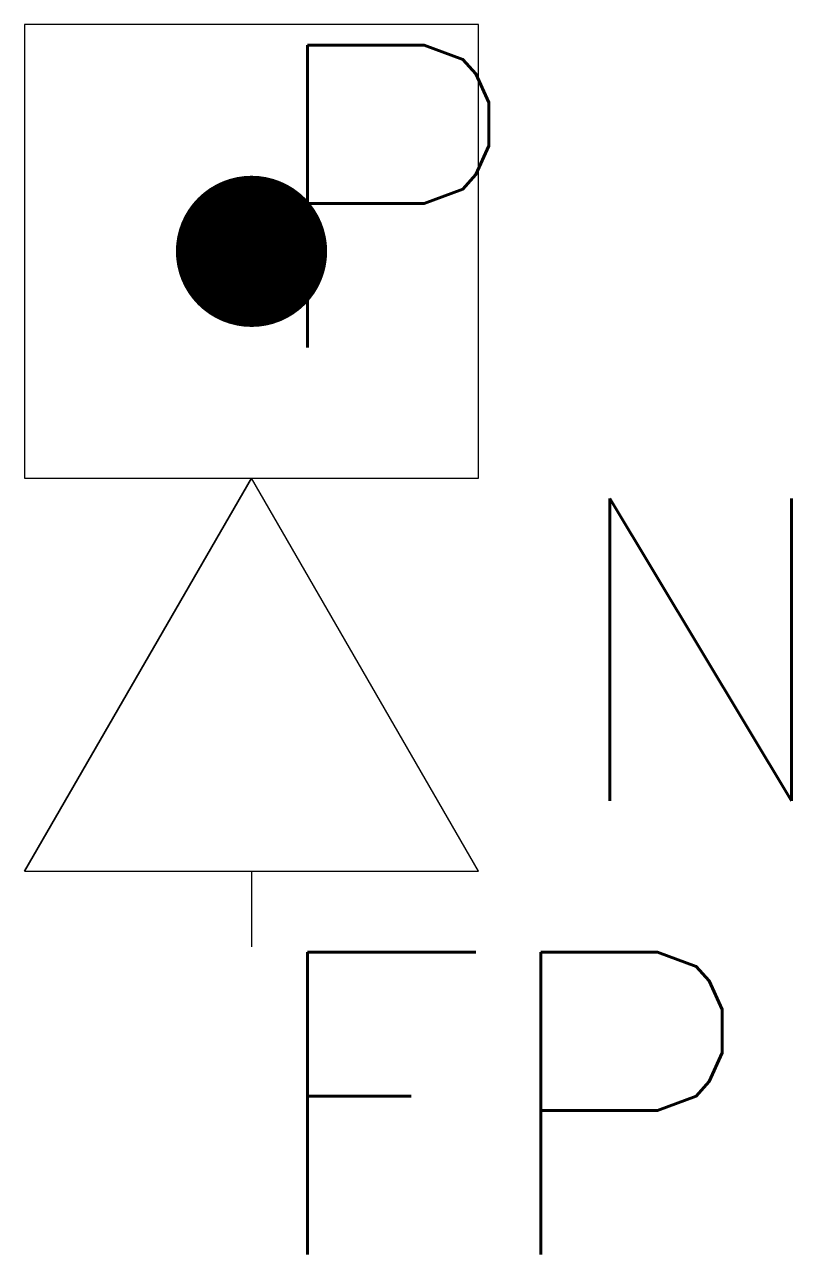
# Model space of a CAD drawing. Extents: x -0.075 to 0.178, y -0.102 to 0.305.
import ezdxf

# ---------------------------------------------------------------- set-up
doc = ezdxf.new("R2010")
doc.units = 0
doc.header["$LTSCALE"] = 250
doc.header["$MEASUREMENT"] = 0
doc.layers.add('INTERRUPTORES', color=1, linetype='CONTINUOUS')
doc.styles.add('ROMANS', font='ROMANS.SHX', dxfattribs={"height": 100})

msp = doc.modelspace()

# ---------------------------------------------------------------- linework, layer by layer
at = {"layer": 'INTERRUPTORES'}
for p, q in [((0.075, 0.305), (-0.075, 0.305)), ((-0.075, 0.305), (-0.075, 0.155)), ((0.075, 0.155), (0.075, 0.305)), ((-0.075, 0.155), (0.075, 0.155)), ((0, 0.025), (0, 0))]:
    msp.add_line(p, q, dxfattribs=at)
at = {"layer": 'INTERRUPTORES', "const_width": 0.025}
msp.add_lwpolyline([(-0.0125, 0.23, 1), (0.0125, 0.23, 1)], format="xyb", close=True, dxfattribs=at)
at = {"layer": 'INTERRUPTORES'}
msp.add_lwpolyline([(-0.075, 0.025), (0.075, 0.025), (0, 0.155)], close=True, dxfattribs=at)
msp.add_lwpolyline([(-0.075, 0.025), (0, 0.155), (-0.075, 0.025)], dxfattribs=at)

# ---------------------------------------------------------------- texts
at = {"layer": 'INTERRUPTORES', "linetype": 'Continuous', "style": 'ROMANS'}
for tag, p, s, flags in [('P', (0.00131, 0.19823), '100.0', 13), ('N', (0.10131, 0.04823), '', 4), ('FP', (0.00131, -0.10177), '1.0', 13)]:
    msp.add_attdef(tag, p, s, height=0.1, dxfattribs=dict(at, flags=flags))

doc.saveas('drawing.dxf')
